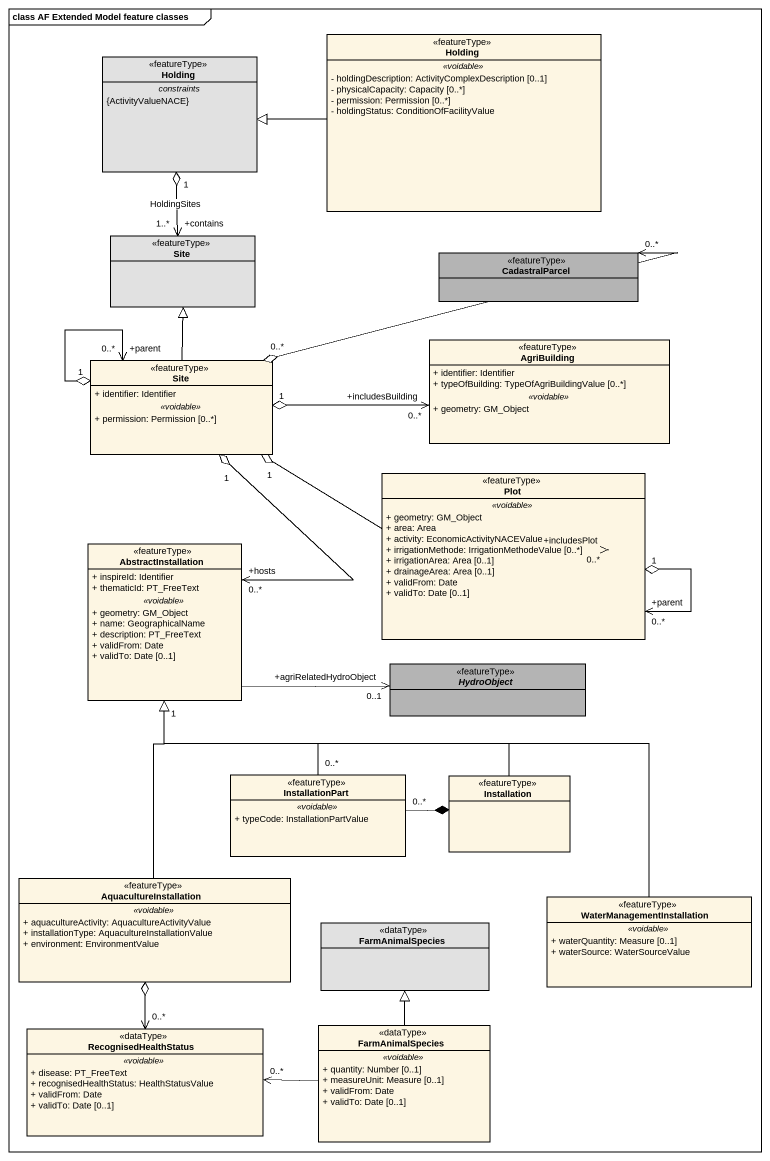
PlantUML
@startuml
mainframe class AF Extended Model feature classes
hide circle
hide empty members
skinparam classAttributeIconSize 0
class Holding <<featureType>> {
  .. <<voidable>> ..
  - holdingDescription: ActivityComplexDescription [0..1]
  - physicalCapacity: Capacity [0..*]
  - permission: Permission [0..*]
  - holdingStatus: ConditionOfFacilityValue
}
class "Holding" as Holding_2 <<featureType>> #E1E1E1 {
  -- constraints --
  {ActivityValueNACE}
}
class Site <<featureType>> #E1E1E1
class CadastralParcel <<featureType>> #B4B4B4
class AgriBuilding <<featureType>> {
  + identifier: Identifier
  + typeOfBuilding: TypeOfAgriBuildingValue [0..*]
  .. <<voidable>> ..
  + geometry: GM_Object
}
class "Site" as Site_2 <<featureType>> {
  + identifier: Identifier
  .. <<voidable>> ..
  + permission: Permission [0..*]
}
class Plot <<featureType>> {
  .. <<voidable>> ..
  + geometry: GM_Object
  + area: Area
  + activity: EconomicActivityNACEValue
  + irrigationMethode: IrrigationMethodeValue [0..*]
  + irrigationArea: Area [0..1]
  + drainageArea: Area [0..1]
  + validFrom: Date
  + validTo: Date [0..1]
}
class AbstractInstallation <<featureType>> {
  + inspireId: Identifier
  + thematicId: PT_FreeText
  .. <<voidable>> ..
  + geometry: GM_Object
  + name: GeographicalName
  + description: PT_FreeText
  + validFrom: Date
  + validTo: Date [0..1]
}
abstract class HydroObject <<featureType>> #B4B4B4
class InstallationPart <<featureType>> {
  .. <<voidable>> ..
  + typeCode: InstallationPartValue
}
class Installation <<featureType>>
class AquacultureInstallation <<featureType>> {
  .. <<voidable>> ..
  + aquacultureActivity: AquacultureActivityValue
  + installationType: AquacultureInstallationValue
  + environment: EnvironmentValue
}
class FarmAnimalSpecies <<dataType>> #E1E1E1
class WaterManagementInstallation <<featureType>> {
  .. <<voidable>> ..
  + waterQuantity: Measure [0..1]
  + waterSource: WaterSourceValue
}
class RecognisedHealthStatus <<dataType>> {
  .. <<voidable>> ..
  + disease: PT_FreeText
  + recognisedHealthStatus: HealthStatusValue
  + validFrom: Date
  + validTo: Date [0..1]
}
class "FarmAnimalSpecies" as FarmAnimalSpecies_2 <<dataType>> {
  .. <<voidable>> ..
  + quantity: Number [0..1]
  + measureUnit: Measure [0..1]
  + validFrom: Date
  + validTo: Date [0..1]
}
Holding -left-|> Holding_2
Site "+contains\n1..*" <-up-o "1" Holding_2 : HoldingSites
CadastralParcel "0..*" <-left-o "0..*" Site_2
AgriBuilding "+includesBuilding\n0..*" <-left-o "1" Site_2
Site_2 -up-|> Site
Site_2 "+parent\n0..*" <--o "1" Site_2
Plot "+includesPlot\n0..*" <-left-o "1" Site_2
Plot "+parent\n0..*" <--o "1" Plot
AbstractInstallation "+hosts\n0..*" <-up-o "1" Site_2
AbstractInstallation -right-> "+agriRelatedHydroObject\n0..1" HydroObject
InstallationPart "0..*" -up-|> "1" AbstractInstallation
InstallationPart "0..*" -right-* Installation
Installation -left-|> AbstractInstallation
AquacultureInstallation -up-|> AbstractInstallation
WaterManagementInstallation -up-|> AbstractInstallation
RecognisedHealthStatus "0..*" <-up-o AquacultureInstallation
FarmAnimalSpecies_2 -up-|> FarmAnimalSpecies
FarmAnimalSpecies_2 -left-> "0..*" RecognisedHealthStatus
@enduml
